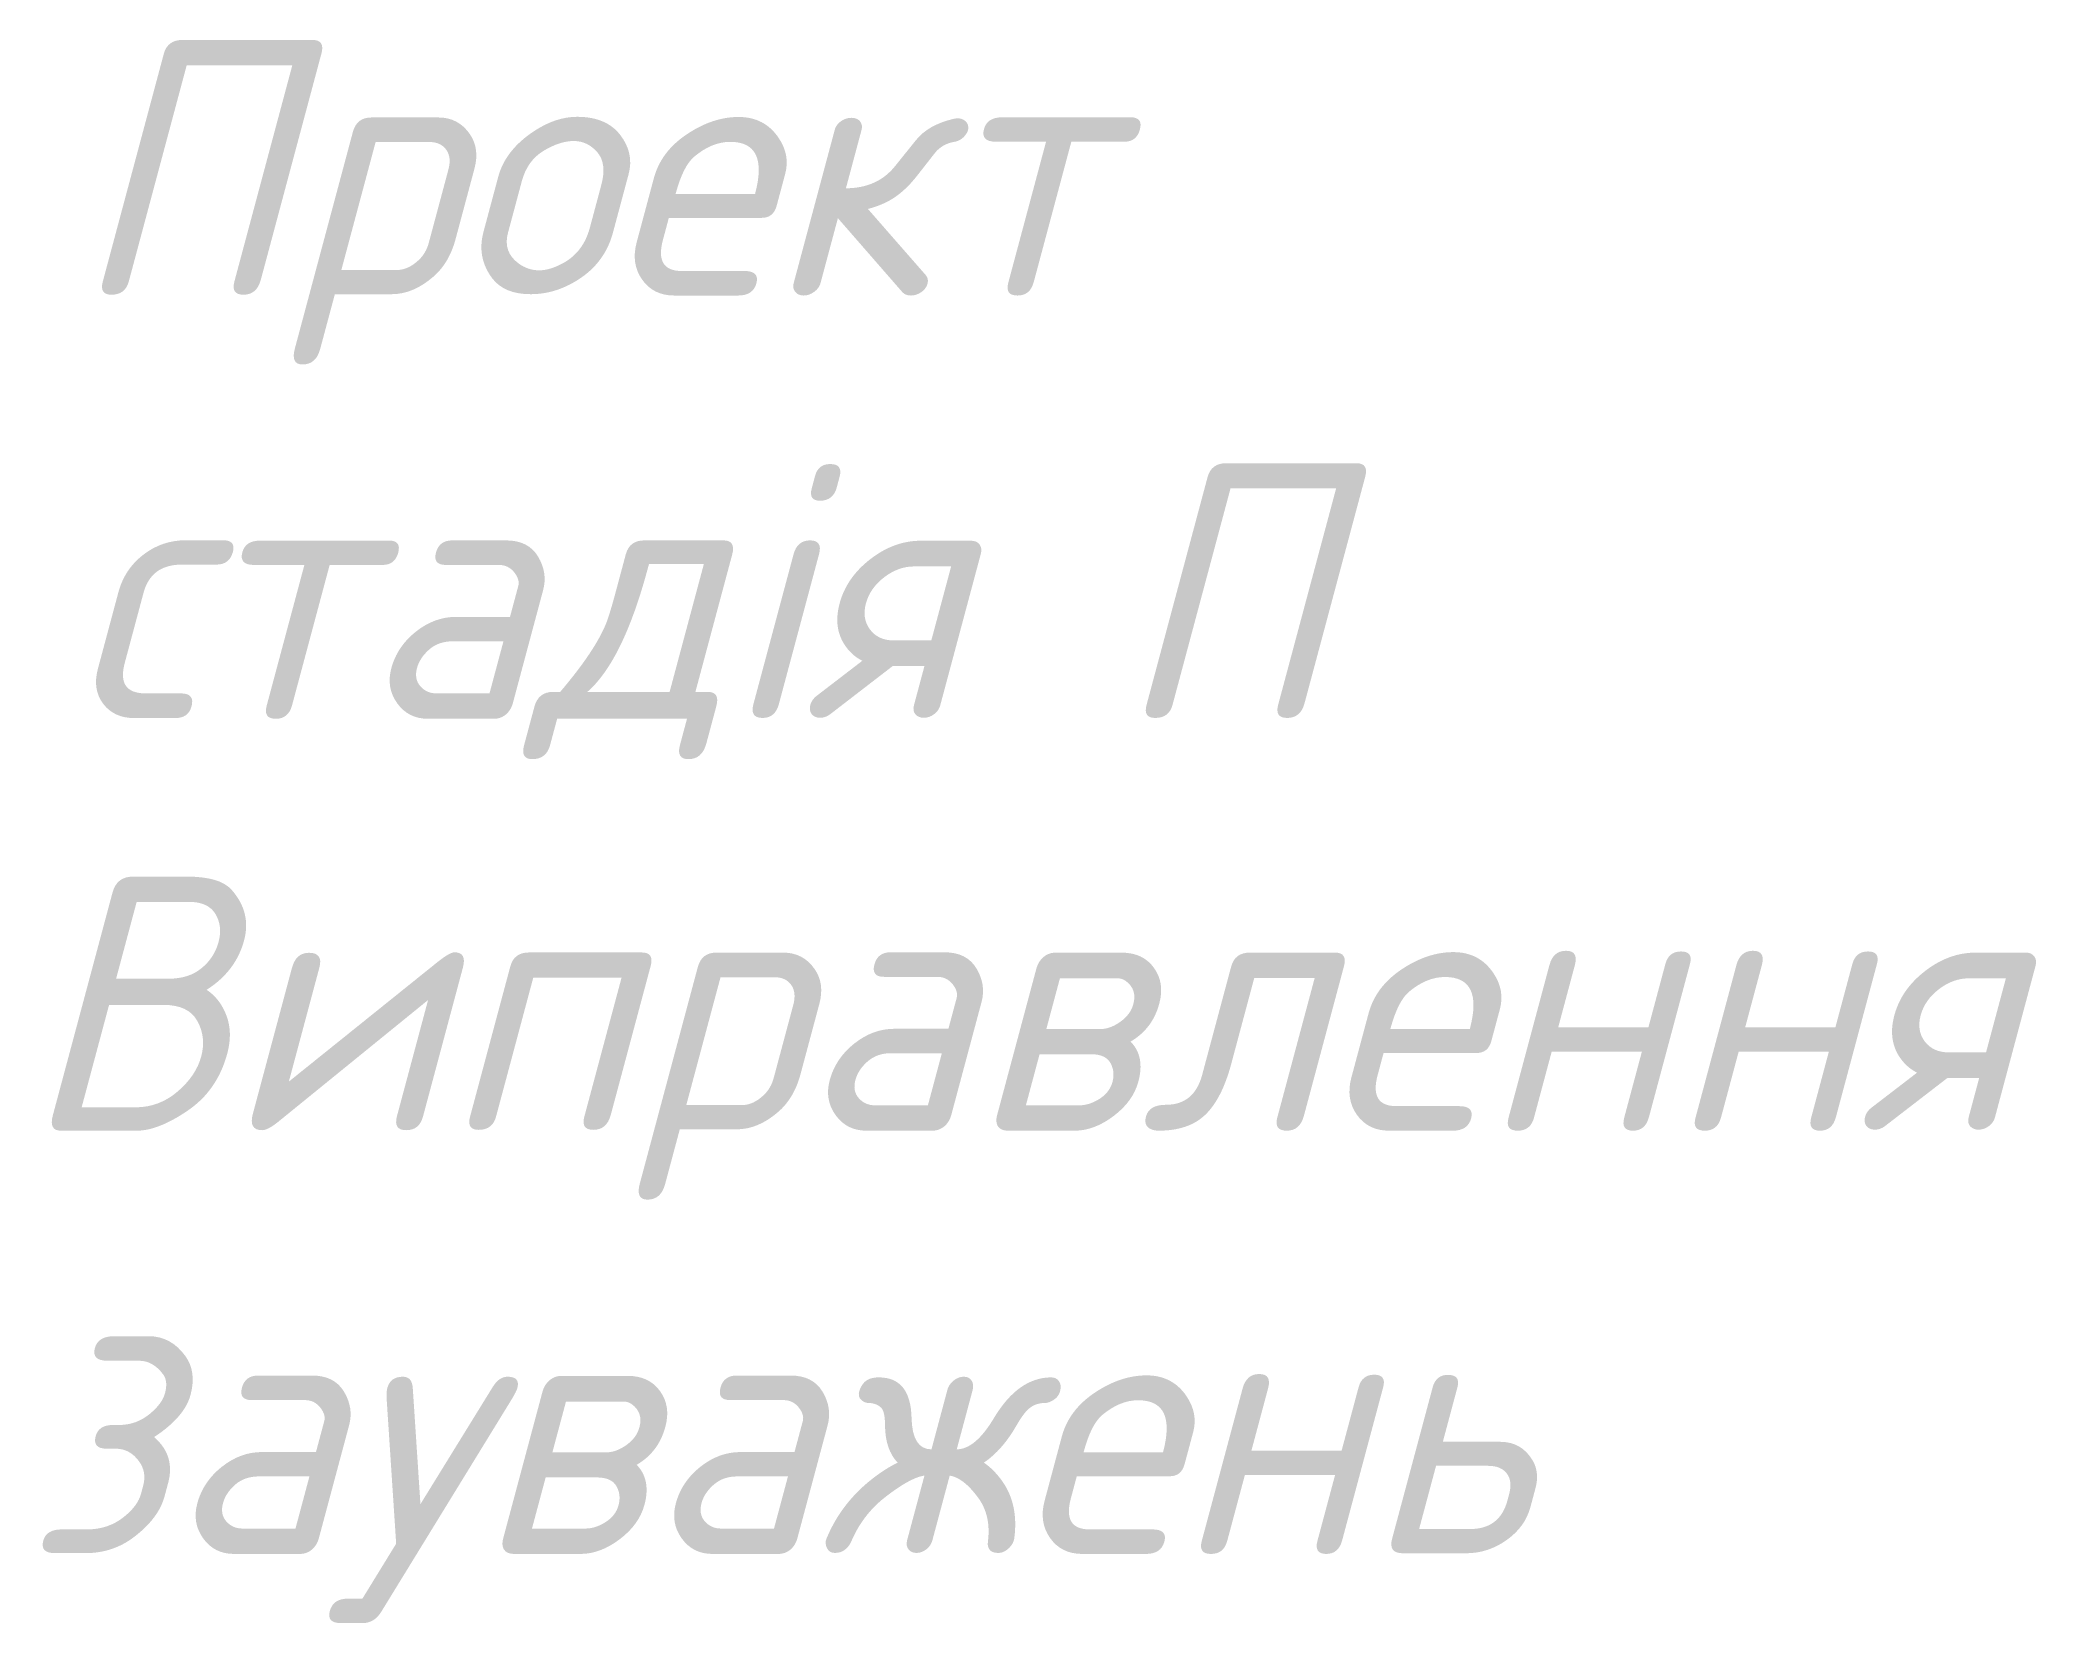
# Model space of a CAD drawing. Header units: millimetres. Extents: x 1.1 to 79.8, y -55.2 to 7.1.
import ezdxf

# ---------------------------------------------------------------- set-up
doc = ezdxf.new("R2010")
doc.units = ezdxf.units.MM
doc.styles.add('GOST-2.304_Type-B_italic', font='GOST Common Italic.ttf')

msp = doc.modelspace()

# ---------------------------------------------------------------- texts
at = {"char_height": 10, "attachment_point": 1, "style": 'GOST-2.304_Type-B_italic'}
for s, insert in [('Проект стадія П', (2.275, 7.042)), ('{\\C1;Виправлення зауважень}', (0.374, -25.851))]:
    msp.add_mtext_dynamic_manual_height_columns(s, width=65.16341, gutter_width=50, heights=[0], dxfattribs=dict(at, insert=insert))

doc.saveas('drawing.dxf')
